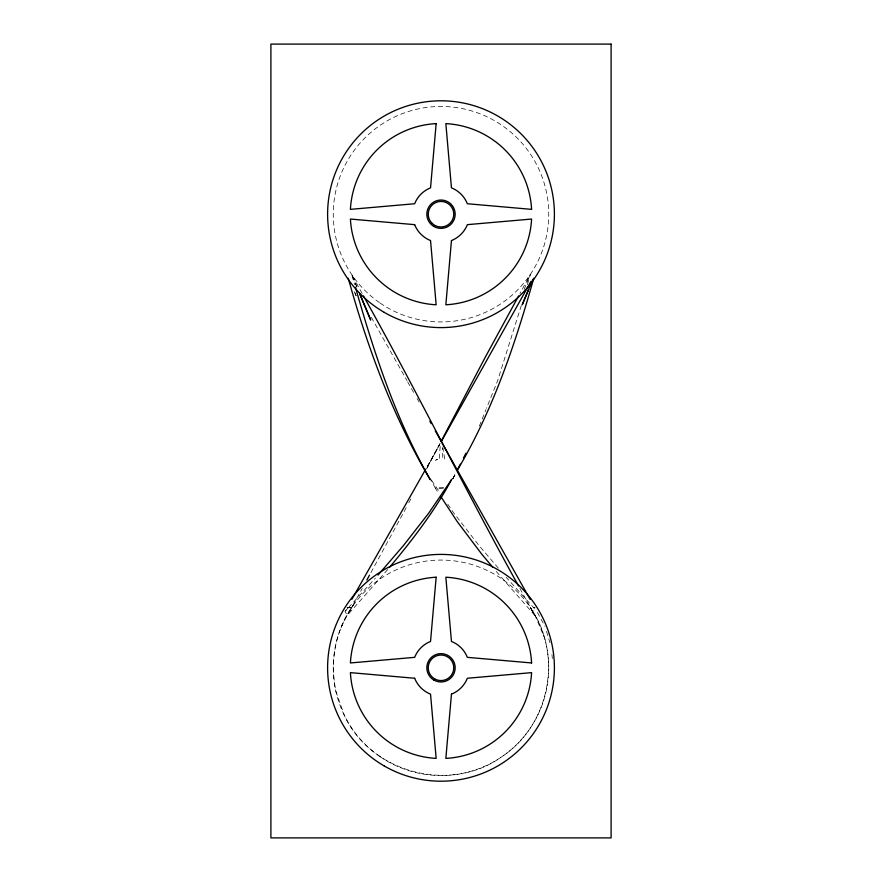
<?xml version="1.0" encoding="UTF-8"?>
<svg xmlns="http://www.w3.org/2000/svg" width="882" height="882" viewBox="0 0 882 882"><rect width="100%" height="100%" fill="white"/><g stroke="black" fill="none" stroke-linecap="round" stroke-linejoin="round"><path stroke-width="0.66" stroke-dasharray="4.41 3.31" d="M439.236 458.497L440.35 444.33M521.328 305.448L497.801 380.175L486.5 408.289M527.37 284.699L530.391 274.324L519.928 293.541M341.147 627.367L347.133 614.93C364.023 587.842 339.857 625.812 342.37 624.467C332.977 645.271 331.489 668.754 335.799 691.025L344.322 715.335C370.782 772.963 450.746 793.954 501.99 756.602C548.483 726.04 562.815 658.137 532.739 611.325L534.878 607.753L533.974 608.029L506.158 577.258M479.312 426.171L485.993 409.568M524.106 289.494L530.391 274.324M452.775 478.783L455.906 472.697M406.227 507.657L370.164 573.995M408.785 502.806L411.982 496.731M426.69 468.805L441.397 440.89M452.731 478.904L455.641 473.436M440.107 443.282L426.601 468.397L439.82 444.197L426.458 467.846M349.437 611.579L362.226 588.437M452.797 478.827L456.049 472.995M519.884 588.371L534.613 615.173L532.563 611.535L534.878 607.753M387.683 569.563L347.343 615.283M348.39 607.676L344.994 611.402L346.372 613.696L344.983 611.424L375.39 578.096M347.078 607.676L351.609 607.676M533.654 607.676L534.922 607.676M347.1 607.676L351.642 607.687M443.271 488.165L435.267 488.099L430.758 479.135M443.679 487.79L435.267 488.099L438.938 493.7M498.33 568.118L479.191 545.76L453.866 513.137L446.16 501.803M496.279 571.481L534.613 615.173L530.413 607.709M431.53 480.271L439.997 492.74M371.3 317.322L406.977 380.616M407.649 381.818L413.702 392.567M417.076 398.532L419.093 402.115M530.391 607.665L532.563 611.535M362.149 293.497L351.609 274.324L354.674 284.688M537.403 612.406L544.977 626.374M534.812 614.842L544.37 637.466M546.531 631.446L550.015 642.868M442.786 447.053L444.771 459.268L442.819 458.486L442.356 448.155M551.956 654.598L552.352 658.556M435.697 460.228L437.362 459.246L435.697 460.228M356.13 295.812L353.991 290.751L356.141 295.812M356.901 286.948L351.609 274.324L356.89 286.97M380.153 303.099A107.725 107.725 0 0 0 548.417 222.451A107.725 107.725 0 0 0 394.43 117.052A107.725 107.725 0 0 0 380.153 303.099M380.153 756.701A107.725 107.725 0 0 0 548.417 676.042A107.725 107.725 0 0 0 394.43 570.654A107.725 107.725 0 0 0 380.153 756.701"/><path stroke-width="1.32" d="M533.764 278.238C515.066 344.63 492.795 410.593 457.383 470.15L530.159 599.374M528.605 289.528L522.243 304.72L532.816 279.396M457.163 470.26L460.305 464.164M463.447 458.078L465.95 453.205M441.397 440.89L485.276 357.188L518.627 295.944M425.797 469.026L351.852 599.297M366.857 580.014L369.503 575.196M457.383 470.15L441.309 441.529L530.909 281.49M389.425 567.501C412.489 539.894 434.705 511.064 451.738 479.323L428.641 513.236L403.306 545.749L378.025 575.086M492.817 567.346L481.539 553.896L457.284 521.681L441.132 497.051M429.854 421.232L431.199 423.614M435.245 430.78L441.298 441.529M363.461 295.9C417.065 391.564 465.354 490.072 518.561 585.957M348.258 278.238C367.728 348.357 393.096 417.043 430.339 479.797C395.93 419.689 374.299 353.605 355.435 287.267M436.16 123.612L430.537 187.855A28.345 28.345 0 0 0 414.65 203.742L350.408 209.365A90.725 90.725 0 0 1 436.16 123.612M451.463 240.554L445.84 304.786A90.725 90.725 0 0 0 531.592 219.045L467.35 224.656A28.345 28.345 0 0 1 451.463 240.554M436.16 577.214L430.537 641.446A28.345 28.345 0 0 0 414.65 657.344L350.408 662.955A90.725 90.725 0 0 1 436.16 577.214M451.463 694.145L445.84 758.388A90.725 90.725 0 0 0 531.592 672.635L467.35 678.258A28.345 28.345 0 0 1 451.463 694.145M611.105 44.1L270.895 44.1L270.895 837.9L611.105 837.9L611.105 44.1M531.592 209.365L467.35 203.742A28.345 28.345 0 0 0 451.463 187.855L445.84 123.612A90.725 90.725 0 0 1 531.592 209.365M414.65 224.656L350.408 219.045A90.725 90.725 0 0 0 436.16 304.786L430.537 240.554A28.345 28.345 0 0 1 414.65 224.656M531.592 662.955L467.35 657.344A28.345 28.345 0 0 0 451.463 641.446L445.84 577.214A90.725 90.725 0 0 1 531.592 662.955M414.65 678.258L350.408 672.635A90.725 90.725 0 0 0 436.16 758.388L430.537 694.145A28.345 28.345 0 0 1 414.65 678.258M425.212 470.117L425.311 470.79L425.212 470.117M370.616 319.835L359.525 293.287L370.616 319.835M384.298 312.404A113.403 113.403 0 0 0 554.403 214.205A113.403 113.403 0 0 0 384.298 115.994A113.403 113.403 0 0 0 384.298 312.404M433.911 226.476A14.178 14.178 0 0 0 455.178 214.205A14.178 14.178 0 0 0 433.911 201.923A14.178 14.178 0 0 0 433.911 226.476M384.298 766.006A113.403 113.403 0 0 0 554.403 667.795A113.403 113.403 0 0 0 384.298 569.596A113.403 113.403 0 0 0 384.298 766.006M433.911 680.077A14.178 14.178 0 0 0 455.178 667.795A14.178 14.178 0 0 0 433.911 655.524A14.178 14.178 0 0 0 433.911 680.077M434.617 678.853A12.756 12.756 0 0 0 453.756 667.795A12.756 12.756 0 0 0 434.617 656.748A12.756 12.756 0 0 0 434.617 678.853M431.982 223.223A12.756 12.756 0 0 0 453.326 217.501A12.756 12.756 0 0 0 437.704 201.879A12.756 12.756 0 0 0 431.982 223.223"/></g></svg>
